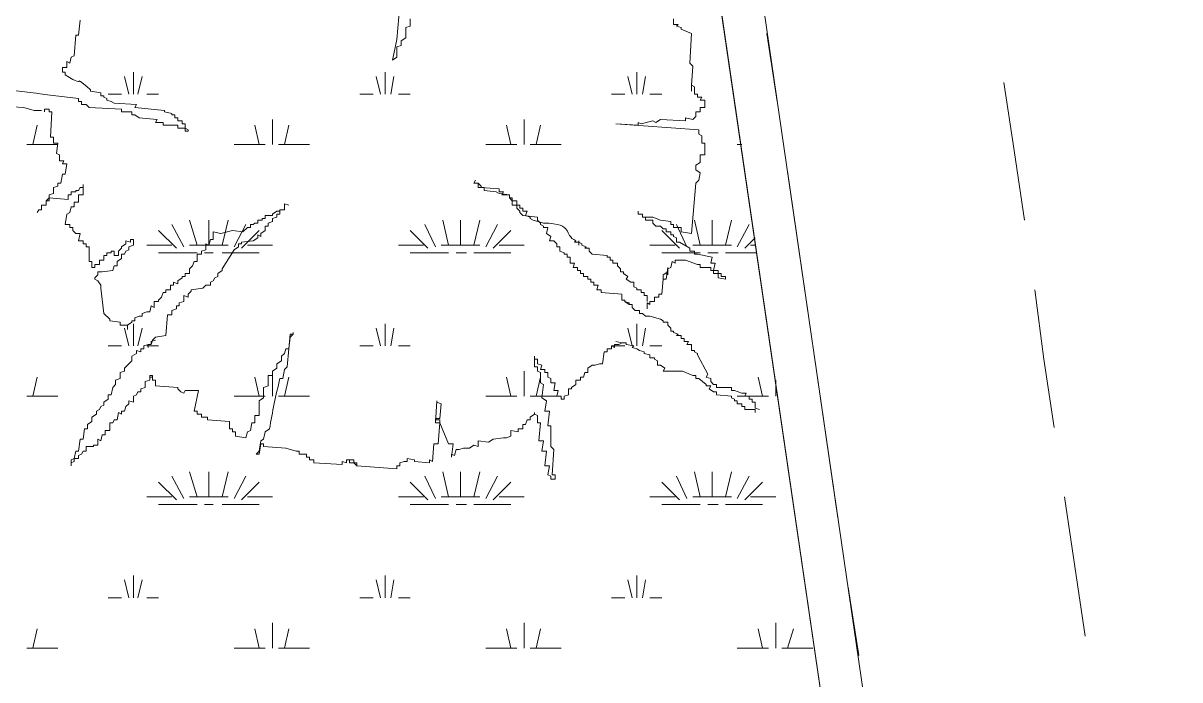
# Model space of a CAD drawing. Header units: millimetres. Extents: x 0 to 31017, y 0 to 21335.
# Drawn here: x 10993.6 to 11324.5, y 3765.3 to 3953.1 of the extents above; entities that cross this region are included whole.
import ezdxf
from ezdxf import colors
from ezdxf.entities.mleader import LeaderData, LeaderLine
from ezdxf.enums import TextEntityAlignment as Align
from ezdxf.math import Vec2, Vec3

# ---------------------------------------------------------------- set-up
doc = ezdxf.new("R2010")
doc.units = ezdxf.units.MM
doc.layers.add('PDF_幾何圖形', color=7, linetype='Continuous')
doc.styles.get("Standard").update_dxf_attribs({"font": 'arial.ttf'})

# ---------------------------------------------------------------- blocks, each defined once
blk = doc.blocks.new('建築底圖1140116')
at = {"layer": 'PDF_幾何圖形', "lineweight": 0}
for points in [[(1415.19, -25919.52), (2062.99, -25836.11), (2419.5, -25366.56), (1987.63, -22416.29), (1789.9, -22445.5), (1711.57, -21908.2), (1723.42, -21908.2), (1800.06, -22431.53), (1997.79, -22402.74), (2226.85, -23962.98), (2431.77, -25369.52), (2069.34, -25847.54), (1416.88, -25931.8)], [(2319.15, -24596.81), (2316.19, -24577.33)], [(2134.97, -24594.69), (2134.97, -24588.34)], [(2206.95, -24594.69), (2206.95, -24588.34)], [(2278.93, -24594.69), (2278.93, -24588.34)], [(2133.7, -24594.69), (2132.43, -24589.61)], [(2136.24, -24594.69), (2137.51, -24589.61)], [(2205.68, -24594.69), (2204.41, -24589.61)], [(2208.64, -24594.69), (2209.49, -24589.61)], [(2277.66, -24594.69), (2276.39, -24589.61)], [(2280.62, -24594.69), (2281.47, -24589.61)], [(2389.86, -24630.68), (2386.89, -24610.78), (2383.93, -24591.31)], [(2127.77, -24594.69), (2131.58, -24594.69)], [(2138.78, -24594.69), (2142.17, -24594.69)], [(2199.75, -24594.69), (2203.56, -24594.69)], [(2210.76, -24594.69), (2214.15, -24594.69)], [(2271.73, -24594.69), (2275.54, -24594.69)], [(2282.74, -24594.69), (2286.12, -24594.69)], [(2106.18, -24609.09), (2107.45, -24603.58)], [(2170.96, -24609.09), (2169.69, -24603.58)], [(2174.77, -24609.09), (2174.77, -24601.89)], [(2178.16, -24609.09), (2179.43, -24603.58)], [(2242.94, -24609.09), (2241.67, -24603.58)], [(2246.75, -24609.09), (2246.75, -24601.89)], [(2250.14, -24609.09), (2251.41, -24603.58)], [(2104.48, -24609.09), (2113.38, -24609.09)], [(2163.76, -24609.09), (2172.65, -24609.09)], [(2176.46, -24609.09), (2185.35, -24609.09)], [(2235.74, -24609.09), (2244.63, -24609.09)], [(2248.44, -24609.09), (2257.33, -24609.09)], [(2307.72, -24609.09), (2308.99, -24609.09)], [(2336.51, -24715.79), (2322.11, -24616.71)], [(2153.18, -24637.88), (2151.06, -24630.68)], [(2156.56, -24637.88), (2156.56, -24630.68)], [(2160.37, -24637.88), (2162.07, -24630.68)], [(2225.15, -24637.88), (2223.46, -24630.68)], [(2228.54, -24637.88), (2228.54, -24630.68)], [(2232.35, -24637.88), (2234.05, -24630.68)], [(2297.13, -24637.88), (2295.44, -24630.68)], [(2300.52, -24637.88), (2300.52, -24630.68)], [(2304.33, -24637.88), (2306.02, -24630.68)], [(2147.25, -24638.73), (2142.17, -24633.65)], [(2149.37, -24638.3), (2145.98, -24631.95)], [(2163.76, -24638.3), (2167.15, -24631.95)], [(2165.88, -24638.73), (2170.96, -24633.65)], [(2219.23, -24638.73), (2214.15, -24633.65)], [(2221.34, -24638.3), (2218.38, -24631.95)], [(2235.74, -24638.3), (2239.13, -24631.95)], [(2237.86, -24638.73), (2242.94, -24633.65)], [(2291.21, -24638.73), (2286.12, -24633.65)], [(2293.32, -24638.3), (2290.36, -24631.95)], [(2307.72, -24638.3), (2311.11, -24631.95)], [(2138.78, -24637.88), (2145.98, -24637.88)], [(2151.06, -24637.88), (2162.07, -24637.88)], [(2167.57, -24637.88), (2174.77, -24637.88)], [(2210.76, -24637.88), (2217.96, -24637.88)], [(2223.04, -24637.88), (2234.05, -24637.88)], [(2239.55, -24637.88), (2246.75, -24637.88)], [(2282.74, -24637.88), (2289.93, -24637.88)], [(2295.02, -24637.88), (2306.02, -24637.88)], [(2309.83, -24638.73), (2312.8, -24635.76)], [(2311.53, -24637.88), (2312.8, -24637.88)], [(2142.17, -24640), (2153.18, -24640)], [(2155.29, -24640), (2157.83, -24640)], [(2160.37, -24640), (2170.96, -24640)], [(2214.15, -24640), (2225.15, -24640)], [(2227.27, -24640), (2230.24, -24640)], [(2232.35, -24640), (2242.94, -24640)], [(2286.12, -24640), (2297.13, -24640)], [(2299.25, -24640), (2302.21, -24640)], [(2304.33, -24640), (2313.22, -24640)], [(2398.33, -24689.96), (2395.36, -24670.48), (2392.82, -24650.58)], [(2134.97, -24666.67), (2134.97, -24660.32)], [(2206.95, -24666.67), (2206.95, -24660.32)], [(2278.93, -24666.67), (2278.93, -24660.32)], [(2133.7, -24666.67), (2132.43, -24661.59)], [(2136.24, -24666.67), (2137.51, -24661.59)], [(2205.68, -24666.67), (2204.41, -24661.59)], [(2208.64, -24666.67), (2209.49, -24661.59)], [(2277.66, -24666.67), (2276.39, -24661.59)], [(2280.62, -24666.67), (2281.47, -24661.59)], [(2127.77, -24666.67), (2131.58, -24666.67)], [(2138.78, -24666.67), (2142.17, -24666.67)], [(2199.75, -24666.67), (2203.56, -24666.67)], [(2210.76, -24666.67), (2214.15, -24666.67)], [(2271.73, -24666.67), (2275.54, -24666.67)], [(2282.74, -24666.67), (2286.12, -24666.67)], [(2174.77, -24681.07), (2174.77, -24673.87)], [(2246.75, -24681.07), (2246.75, -24673.87)], [(2106.18, -24681.07), (2107.45, -24675.56)], [(2170.96, -24681.07), (2169.69, -24675.56)], [(2178.16, -24681.07), (2179.43, -24675.56)], [(2242.94, -24681.07), (2241.67, -24675.56)], [(2250.14, -24681.07), (2251.41, -24675.56)], [(2314.92, -24681.07), (2313.65, -24675.56)], [(2318.73, -24681.07), (2318.73, -24676.41)], [(2104.48, -24681.07), (2113.38, -24681.07)], [(2163.76, -24681.07), (2172.65, -24681.07)], [(2176.46, -24681.07), (2185.35, -24681.07)], [(2235.74, -24681.07), (2244.63, -24681.07)], [(2248.44, -24681.07), (2257.33, -24681.07)], [(2307.72, -24681.07), (2316.61, -24681.07)], [(2149.37, -24710.28), (2145.98, -24703.93)], [(2153.18, -24709.86), (2151.06, -24702.66)], [(2156.56, -24709.86), (2156.56, -24702.66)], [(2160.37, -24709.86), (2162.07, -24702.66)], [(2163.76, -24710.28), (2167.15, -24703.93)], [(2221.34, -24710.28), (2218.38, -24703.93)], [(2225.15, -24709.86), (2223.46, -24702.66)], [(2228.54, -24709.86), (2228.54, -24702.66)], [(2232.35, -24709.86), (2234.05, -24702.66)], [(2235.74, -24710.28), (2239.13, -24703.93)], [(2293.32, -24710.28), (2290.36, -24703.93)], [(2297.13, -24709.86), (2295.44, -24702.66)], [(2300.52, -24709.86), (2300.52, -24702.66)], [(2304.33, -24709.86), (2306.02, -24702.66)], [(2307.72, -24710.28), (2311.11, -24703.93)], [(2147.25, -24710.7), (2142.17, -24705.62)], [(2165.88, -24710.7), (2170.96, -24705.62)], [(2219.23, -24710.7), (2214.15, -24705.62)], [(2237.86, -24710.7), (2242.94, -24705.62)], [(2291.21, -24710.7), (2286.12, -24705.62)], [(2309.83, -24710.7), (2314.92, -24705.62)], [(2138.78, -24709.86), (2145.98, -24709.86)], [(2151.06, -24709.86), (2162.07, -24709.86)], [(2167.57, -24709.86), (2174.77, -24709.86)], [(2210.76, -24709.86), (2217.96, -24709.86)], [(2223.04, -24709.86), (2234.05, -24709.86)], [(2239.55, -24709.86), (2246.75, -24709.86)], [(2282.74, -24709.86), (2289.93, -24709.86)], [(2295.02, -24709.86), (2306.02, -24709.86)], [(2311.53, -24709.86), (2318.73, -24709.86)], [(2407.22, -24749.66), (2401.29, -24709.86)], [(2142.17, -24711.98), (2153.18, -24711.98)], [(2155.29, -24711.98), (2157.83, -24711.98)], [(2160.37, -24711.98), (2170.96, -24711.98)], [(2214.15, -24711.98), (2225.15, -24711.98)], [(2227.27, -24711.98), (2230.24, -24711.98)], [(2232.35, -24711.98), (2242.94, -24711.98)], [(2286.12, -24711.98), (2297.13, -24711.98)], [(2299.25, -24711.98), (2302.21, -24711.98)], [(2304.33, -24711.98), (2314.92, -24711.98)], [(2133.7, -24738.65), (2132.43, -24733.57)], [(2134.97, -24738.65), (2134.97, -24732.3)], [(2136.24, -24738.65), (2137.51, -24733.57)], [(2205.68, -24738.65), (2204.41, -24733.57)], [(2206.95, -24738.65), (2206.95, -24732.3)], [(2208.64, -24738.65), (2209.49, -24733.57)], [(2277.66, -24738.65), (2276.39, -24733.57)], [(2278.93, -24738.65), (2278.93, -24732.3)], [(2280.62, -24738.65), (2281.47, -24733.57)], [(2342.44, -24755.16), (2339.47, -24735.69)], [(2127.77, -24738.65), (2131.58, -24738.65)], [(2138.78, -24738.65), (2142.17, -24738.65)], [(2199.75, -24738.65), (2203.56, -24738.65)], [(2210.76, -24738.65), (2214.15, -24738.65)], [(2271.73, -24738.65), (2275.54, -24738.65)], [(2282.74, -24738.65), (2286.12, -24738.65)], [(2174.77, -24753.05), (2174.77, -24745.85)], [(2246.75, -24753.05), (2246.75, -24745.85)], [(2318.73, -24753.05), (2318.73, -24745.85)], [(2106.18, -24753.05), (2107.45, -24747.54)], [(2170.96, -24753.05), (2169.69, -24747.54)], [(2178.16, -24753.05), (2179.43, -24747.54)], [(2242.94, -24753.05), (2241.67, -24747.54)], [(2250.14, -24753.05), (2251.41, -24747.54)], [(2314.92, -24753.05), (2313.65, -24747.54)], [(2322.11, -24753.05), (2323.81, -24747.54)], [(2104.48, -24753.05), (2113.38, -24753.05)], [(2163.76, -24753.05), (2172.65, -24753.05)], [(2176.46, -24753.05), (2185.35, -24753.05)], [(2235.74, -24753.05), (2244.63, -24753.05)], [(2248.44, -24753.05), (2257.33, -24753.05)], [(2307.72, -24753.05), (2316.61, -24753.05)], [(2320.42, -24753.05), (2329.31, -24753.05)]]:
    blk.add_lwpolyline(points, dxfattribs=at)
blk.add_lwpolyline([(2126.08, -23358.36), (2088.82, -23358.36), (2088.82, -25158.67), (2389.01, -25158.67)], close=True, dxfattribs=at)
at = {"layer": 'PDF_幾何圖形', "lineweight": 13}
for points in [[(2289.51, -24573.1), (2289.51, -24574.79), (2290.78, -24574.79), (2290.36, -24575.22), (2291.63, -24575.64), (2291.63, -24576.06), (2294.59, -24577.33), (2294.17, -24585.8), (2295.02, -24586.65), (2294.59, -24592.15), (2295.44, -24592.58), (2295.44, -24594.69), (2296.29, -24594.69), (2296.29, -24595.54), (2297.56, -24595.54), (2297.13, -24596.39), (2298.4, -24596.39), (2298.4, -24598.5), (2297.13, -24598.5), (2297.13, -24599.77), (2295.86, -24599.77), (2295.86, -24601.04), (2295.02, -24601.89), (2292.9, -24601.47), (2292.9, -24602.31), (2285.7, -24601.89), (2284.43, -24602.74), (2283.58, -24602.31), (2280.2, -24603.16), (2279.35, -24602.74), (2279.35, -24603.58), (2273, -24603.16), (2296.71, -24604.85), (2296.71, -24606.12), (2297.56, -24606.55), (2297.56, -24608.66), (2298.4, -24608.66), (2298.4, -24612.05), (2297.13, -24612.05), (2297.13, -24614.17), (2295.86, -24615.02), (2295.86, -24616.29), (2297.13, -24617.13), (2296.71, -24619.25), (2295.86, -24620.1), (2294.59, -24634.49), (2291.63, -24634.07), (2291.63, -24632.8), (2289.51, -24632.8), (2289.51, -24631.95), (2288.66, -24631.95), (2288.66, -24631.11), (2285.7, -24630.68), (2283.58, -24629.83), (2280.62, -24629.83), (2280.62, -24628.99), (2279.35, -24628.99), (2280.62, -24628.99), (2280.62, -24629.83), (2281.47, -24629.83), (2281.47, -24630.68), (2283.58, -24630.68), (2283.58, -24631.53), (2284.43, -24632.38), (2285.7, -24632.38), (2286.55, -24633.22), (2287.39, -24633.22), (2287.39, -24634.07), (2288.66, -24634.07), (2288.66, -24634.92), (2289.51, -24634.92), (2289.51, -24635.34), (2290.36, -24635.76), (2290.36, -24637.03), (2291.21, -24637.03), (2294.17, -24638.73), (2294.17, -24639.57), (2295.44, -24639.57), (2295.44, -24640.42), (2296.29, -24640.42), (2300.52, -24641.27), (2300.1, -24642.96), (2301.37, -24642.96), (2300.94, -24645.08), (2300.1, -24645.08), (2300.1, -24644.23), (2297.13, -24644.23), (2297.13, -24643.38), (2296.29, -24643.38), (2292.9, -24642.11), (2289.93, -24642.11), (2289.93, -24642.96), (2289.09, -24642.54), (2288.66, -24644.23), (2287.82, -24644.65), (2287.82, -24645.5), (2286.55, -24646.35), (2286.55, -24647.62), (2286.12, -24651.85), (2285.28, -24651.85), (2285.28, -24652.7), (2284.01, -24652.7), (2284.01, -24653.97), (2282.74, -24653.97), (2282.74, -24654.82), (2281.89, -24654.39), (2281.89, -24656.09)], [(2211.18, -24569.29), (2210.34, -24579.03), (2209.06, -24584.95), (2210.34, -24584.11), (2210.34, -24581.14), (2211.61, -24580.72), (2211.61, -24579.45), (2212.88, -24578.6), (2212.88, -24575.64), (2214.15, -24575.22), (2214.15, -24573.1)], [(2115.49, -24589.19), (2115.49, -24588.34), (2114.65, -24588.34), (2114.65, -24587.07), (2115.92, -24587.07), (2115.92, -24585.38), (2116.76, -24585.8), (2117.19, -24584.11), (2118.03, -24583.68), (2118.46, -24577.76), (2119.3, -24577.76), (2119.73, -24573.52)], [(2319.15, -24596.81), (2316.19, -24577.33)], [(2108.72, -24599.35), (2106.6, -24599.35), (2103.64, -24598.5), (2097.29, -24598.08)], [(2294.59, -24591.73), (2294.59, -24592.15), (2294.59, -24591.73)], [(2294.59, -24592.15), (2294.59, -24593.85)], [(2336.51, -24715.79), (2322.11, -24616.71)], [(2120.57, -24620.52), (2120.57, -24621.37), (2120.57, -24620.52)], [(2232.78, -24619.25), (2232.35, -24620.1), (2232.78, -24619.25)], [(2107.45, -24628.56), (2107.87, -24627.72), (2107.45, -24628.56)], [(2179.43, -24626.45), (2178.16, -24626.02), (2178.16, -24627.72), (2176.89, -24627.72), (2176.89, -24628.14), (2176.89, -24627.72), (2178.16, -24627.72), (2178.16, -24626.02)], [(2252.25, -24631.53), (2249.29, -24630.68), (2248.44, -24630.26), (2248.44, -24629.83), (2247.17, -24629.41), (2247.59, -24628.14), (2246.32, -24628.14), (2246.32, -24627.29), (2245.48, -24627.29), (2245.48, -24626.45), (2244.63, -24626.45), (2244.63, -24627.29), (2245.48, -24628.14), (2245.48, -24628.56), (2246.32, -24629.41), (2250.56, -24629.83), (2250.56, -24630.68), (2251.41, -24631.53), (2251.41, -24631.95), (2252.25, -24632.38), (2252.25, -24632.8), (2253.52, -24632.8), (2253.1, -24634.49), (2254.37, -24635.34), (2253.95, -24636.61), (2255.22, -24636.61), (2256.06, -24637.46), (2256.06, -24638.3), (2256.91, -24638.3), (2256.91, -24639.57), (2258.18, -24640), (2258.18, -24640.42), (2259.03, -24640.42), (2259.03, -24641.27), (2259.87, -24641.27), (2259.87, -24642.96), (2261.14, -24642.96), (2260.72, -24644.23), (2261.99, -24644.23), (2261.99, -24645.08), (2262.84, -24645.08), (2262.84, -24645.92), (2263.68, -24645.92), (2263.68, -24646.77), (2264.95, -24646.77), (2264.95, -24647.62), (2265.8, -24647.62), (2265.8, -24648.46), (2266.65, -24648.46), (2266.65, -24649.31), (2267.92, -24649.31), (2267.49, -24650.58), (2268.76, -24650.58), (2268.76, -24651.43), (2274.69, -24651.85), (2274.69, -24653.55), (2275.54, -24653.55), (2275.54, -24653.97), (2276.81, -24654.39), (2276.81, -24654.82), (2277.66, -24654.82), (2277.66, -24655.66), (2278.5, -24656.51), (2279.77, -24656.51), (2279.77, -24657.36), (2280.62, -24657.36), (2281.47, -24658.2), (2282.74, -24658.2), (2285.7, -24659.05), (2286.55, -24659.47), (2286.55, -24659.9), (2287.82, -24659.9), (2287.82, -24660.74), (2288.66, -24661.59), (2288.66, -24662.44), (2289.51, -24662.44), (2289.51, -24662.86), (2290.78, -24663.28), (2290.36, -24663.71), (2291.63, -24663.71), (2291.63, -24664.55), (2292.48, -24664.55), (2292.48, -24665.4), (2293.75, -24665.4), (2293.32, -24666.25), (2294.59, -24666.25), (2294.59, -24667.94), (2295.44, -24667.94), (2295.44, -24668.36), (2296.29, -24668.79), (2296.29, -24669.21), (2299.25, -24674.72), (2298.83, -24675.56), (2300.1, -24675.99), (2300.1, -24676.83), (2300.94, -24677.68), (2301.79, -24677.68), (2301.79, -24678.53), (2306.02, -24678.53), (2306.02, -24679.37), (2306.87, -24679.37), (2308.99, -24680.22), (2310.26, -24680.22), (2309.83, -24681.07), (2311.11, -24681.07), (2311.11, -24681.91), (2311.95, -24681.91), (2311.95, -24682.76), (2312.8, -24682.76), (2312.8, -24684.45), (2314.07, -24684.88)], [(2279.35, -24628.14), (2279.35, -24628.99), (2279.35, -24628.14)], [(2281.89, -24653.97), (2281.89, -24652.28), (2281.04, -24652.28), (2281.04, -24651.43), (2280.2, -24651.43), (2280.2, -24650.58), (2278.93, -24650.58), (2278.93, -24650.16), (2278.08, -24649.73), (2278.08, -24648.46), (2277.23, -24648.46), (2275.96, -24647.62), (2276.39, -24646.77), (2275.12, -24645.92), (2275.12, -24645.5), (2274.27, -24645.5), (2274.27, -24644.65), (2273.42, -24643.81), (2273.42, -24642.96), (2272.15, -24642.96), (2272.15, -24642.11), (2271.31, -24642.11), (2271.31, -24641.27), (2270.46, -24641.27), (2270.46, -24640.84), (2266.22, -24640.42), (2265.38, -24639.57), (2265.38, -24638.73), (2264.11, -24638.73), (2264.53, -24638.3), (2263.26, -24637.88), (2263.26, -24637.46), (2262.41, -24637.03), (2261.14, -24637.03), (2261.57, -24636.61)], [(2262.41, -24637.88), (2262.41, -24636.61)], [(2287.82, -24646.35), (2287.82, -24644.23), (2287.39, -24647.62), (2286.55, -24647.62)], [(2275.54, -24653.97), (2276.81, -24654.82)], [(2133.28, -24662.01), (2133.28, -24660.74), (2133.28, -24661.59)], [(2180.7, -24662.86), (2180.7, -24663.28), (2180.7, -24662.86)], [(2139.2, -24667.09), (2139.2, -24666.25), (2140.05, -24666.25), (2140.05, -24665.4), (2141.32, -24664.98)], [(2274.69, -24665.82), (2273, -24665.4)], [(2139.63, -24675.56), (2140.47, -24675.56), (2139.63, -24675.56)], [(2156.14, -24687.84), (2156.14, -24686.99), (2156.14, -24687.84)], [(2250.56, -24686.57), (2249.71, -24686.15), (2249.71, -24685.72)], [(2198.9, -24700.97), (2198.06, -24700.12), (2198.06, -24699.27), (2196.79, -24699.27)], [(2342.44, -24755.16), (2339.47, -24735.69)]]:
    blk.add_lwpolyline(points, dxfattribs=at)
for points in [[(2080.35, -24590.88, 0.003426), (2119.3, -24595.96), (2119.3, -24596.81), (2120.15, -24596.81), (2120.15, -24597.66), (2121.42, -24597.66), (2122.27, -24598.5), (2131.58, -24598.93), (2131.58, -24599.77), (2134.55, -24599.77), (2134.55, -24600.62), (2135.39, -24600.62), (2136.66, -24601.47), (2141.74, -24601.89), (2141.32, -24602.74), (2143.44, -24602.74), (2143.44, -24603.58), (2147.67, -24603.58), (2147.67, -24604.43), (2149.79, -24604.43), (2149.79, -24605.28), (2150.64, -24605.28), (2150.64, -24604.85), (2149.79, -24604.43), (2149.79, -24603.16), (2148.94, -24603.16), (2148.94, -24602.31), (2147.67, -24602.31), (2147.67, -24601.47), (2146.82, -24601.47), (2146.82, -24600.62), (2145.98, -24600.62), (2145.98, -24600.2), (2143.86, -24599.77), (2143.86, -24599.35), (2135.39, -24598.5), (2135.82, -24597.66), (2129.47, -24597.23), (2128.62, -24596.81), (2127.35, -24596.39), (2127.35, -24595.96), (2126.5, -24595.54), (2126.5, -24595.12), (2125.65, -24595.12), (2125.65, -24594.27), (2122.69, -24593.85), (2122.69, -24593.42)], [(2312.8, -24685.72), (2312.8, -24684.88), (2309.83, -24684.88), (2309.83, -24684.03), (2308.99, -24684.03), (2308.99, -24683.18), (2307.72, -24683.18), (2307.72, -24682.34), (2306.87, -24682.34), (2306.87, -24681.91), (2306.02, -24681.49), (2306.02, -24681.07), (2301.79, -24680.64), (2301.79, -24679.8), (2300.94, -24679.8), (2299.67, -24678.95), (2300.1, -24678.1), (2298.83, -24678.1), (2298.83, -24677.68), (2296.71, -24675.99), (2295.86, -24675.99), (2295.86, -24675.14), (2295.02, -24675.14), (2292.05, -24673.87), (2286.55, -24673.87), (2286.97, -24673.02), (2285.7, -24672.18), (2284.85, -24672.18), (2284.85, -24670.91), (2284.01, -24670.48), (2284.01, -24670.06), (2282.74, -24670.06), (2282.74, -24669.21), (2281.04, -24668.79), (2281.04, -24668.36), (2279.77, -24667.94), (2278.93, -24667.52), (2277.66, -24667.09), (2278.08, -24666.67), (2275.96, -24666.25), (2275.96, -24665.82), (2274.69, -24665.82), (2273.85, -24666.25), (2272.58, -24666.25), (2272.58, -24667.09), (2271.73, -24666.67), (2271.73, -24667.52), (2270.46, -24667.52), (2270.46, -24668.36), (2269.61, -24668.36), (2269.19, -24671.75), (2268.34, -24671.75), (2267.07, -24672.18), (2266.22, -24672.18), (2264.95, -24673.02), (2264.95, -24674.29), (2264.11, -24674.29), (2263.68, -24675.56), (2262.84, -24675.56), (2262.84, -24676.41), (2261.57, -24676.41), (2261.57, -24677.68), (2260.3, -24678.53), (2260.3, -24678.95), (2259.45, -24678.95), (2259.45, -24680.64), (2258.18, -24681.07), (2258.18, -24681.91), (2257.33, -24681.91), (2257.33, -24681.07), (2256.06, -24681.07), (2256.49, -24679.37), (2255.22, -24679.37), (2255.64, -24677.26), (2254.37, -24677.26), (2254.37, -24675.99), (2253.52, -24675.56), (2253.52, -24674.29), (2252.68, -24674.29), (2252.68, -24673.45), (2251.41, -24673.45), (2251.83, -24672.18), (2250.56, -24671.75), (2250.56, -24670.48), (2249.71, -24670.48), (2249.71, -24669.63), (2249.71, -24672.6), (2250.56, -24672.6), (2250.56, -24673.87), (2251.41, -24674.29), (2251.41, -24677.26), (2252.25, -24677.68), (2251.83, -24681.49), (2253.1, -24682.34), (2252.68, -24685.3), (2253.95, -24685.3), (2253.52, -24689.53), (2254.37, -24689.53), (2254.37, -24695.46), (2255.22, -24696.31), (2254.79, -24703.51), (2255.64, -24703.51), (2255.64, -24704.78), (2254.37, -24704.78), (2254.37, -24703.93), (2253.52, -24703.51), (2253.95, -24700.97), (2252.68, -24700.97), (2253.1, -24696.73), (2251.83, -24696.73), (2252.25, -24693.77), (2250.98, -24693.77), (2251.41, -24688.69), (2250.56, -24688.69), (2250.56, -24686.57), (2249.71, -24686.15), (2248.44, -24686.99), (2248.44, -24687.84), (2247.59, -24687.84), (2247.17, -24689.11), (2246.32, -24689.11), (2246.32, -24690.38), (2245.05, -24690.38), (2245.05, -24691.23), (2242.94, -24690.81), (2242.94, -24692.5), (2241.67, -24692.92), (2240.82, -24692.92), (2237.86, -24693.35), (2236.59, -24694.19), (2233.62, -24693.77), (2233.62, -24695.46), (2232.35, -24695.04), (2231.08, -24695.89), (2229.39, -24695.89), (2228.12, -24696.31), (2227.27, -24696.31), (2226.85, -24698), (2226, -24697.58), (2226, -24698.43), (2226.42, -24694.62), (2225.15, -24694.62), (2222.61, -24688.69), (2222.19, -24694.62), (2220.92, -24694.62), (2220.5, -24699.7), (2219.65, -24699.27), (2219.65, -24700.12), (2215.42, -24699.7), (2215.42, -24699.27), (2213.3, -24698.85), (2213.3, -24699.7), (2212.45, -24699.7), (2211.18, -24700.12), (2211.18, -24700.97), (2210.34, -24700.97), (2210.34, -24701.81), (2198.9, -24700.97), (2198.9, -24700.12), (2196.79, -24700.12), (2196.79, -24699.27), (2195.94, -24699.27), (2195.94, -24700.12), (2194.67, -24699.7), (2194.67, -24700.54), (2186.62, -24700.12), (2186.62, -24699.27), (2185.35, -24699.27), (2185.35, -24698.43), (2184.51, -24698.43), (2184.51, -24697.58), (2182.39, -24697.58), (2182.39, -24696.73), (2181.54, -24696.73), (2178.58, -24695.89), (2172.23, -24695.46), (2172.23, -24694.62), (2171.38, -24694.62), (2170.96, -24697.58), (2170.11, -24697.58), (2170.96, -24696.73), (2171.38, -24693.77), (2172.23, -24693.35), (2172.65, -24691.23), (2173.92, -24690.38, -0.020057), (2176.89, -24675.99), (2177.73, -24675.99), (2178.16, -24673.45), (2179, -24672.6), (2179.43, -24667.52), (2178.58, -24667.52), (2178.16, -24668.79), (2177.31, -24669.63), (2177.31, -24670.91), (2176.04, -24671.75), (2176.04, -24673.02), (2174.77, -24673.87), (2174.77, -24675.14), (2173.5, -24675.14), (2173.5, -24678.1), (2172.23, -24678.53), (2172.23, -24681.49), (2170.96, -24682.34), (2170.96, -24686.57), (2169.69, -24686.57), (2169.69, -24688.69), (2168.84, -24688.69), (2168.42, -24690.81), (2167.57, -24691.23), (2167.15, -24692.92), (2164.18, -24692.5), (2164.18, -24691.23), (2163.34, -24691.23), (2163.34, -24690.38), (2162.49, -24690.38), (2162.49, -24688.26), (2156.14, -24687.84), (2156.14, -24686.99), (2154.45, -24686.99), (2154.45, -24686.15), (2153.18, -24686.15), (2153.18, -24685.3), (2152.33, -24685.3), (2153.6, -24679.37), (2149.79, -24679.37), (2149.37, -24680.22), (2148.52, -24679.8), (2147.67, -24678.95), (2147.67, -24678.53), (2141.32, -24678.1), (2141.32, -24676.41), (2140.47, -24676.41), (2140.47, -24675.14), (2139.63, -24675.14), (2139.63, -24676.41), (2138.36, -24676.83), (2138.36, -24678.53), (2137.09, -24678.95), (2137.09, -24679.8), (2136.24, -24679.8), (2135.82, -24680.64), (2134.97, -24681.07), (2134.97, -24682.76), (2133.7, -24682.34), (2133.7, -24683.18), (2132.85, -24684.03), (2132.43, -24685.3), (2131.58, -24685.3), (2131.58, -24686.15), (2130.74, -24685.72), (2130.31, -24687.84), (2129.47, -24687.84), (2129.04, -24688.69), (2128.2, -24688.69), (2128.2, -24690.81), (2126.92, -24690.81), (2126.92, -24692.08), (2126.08, -24692.08), (2125.65, -24693.77), (2124.81, -24693.35), (2124.81, -24695.04), (2123.54, -24695.04), (2123.54, -24695.46), (2121.42, -24695.46), (2121.42, -24696.73), (2120.57, -24696.73), (2120.15, -24697.58), (2119.3, -24698), (2119.3, -24698.85), (2118.03, -24698.85), (2118.46, -24696.73), (2119.3, -24696.73), (2119.73, -24693.35), (2120.57, -24693.35), (2121, -24690.38), (2121.84, -24690.38), (2121.84, -24689.11), (2123.11, -24688.26), (2123.11, -24686.99), (2124.38, -24686.15), (2124.38, -24685.3), (2125.23, -24684.88), (2125.65, -24684.03), (2126.5, -24683.61), (2126.5, -24682.76), (2127.77, -24681.91), (2127.77, -24680.64), (2128.62, -24680.64), (2129.04, -24678.53), (2129.89, -24677.68), (2129.89, -24676.41), (2131.16, -24675.99), (2131.16, -24674.29), (2132.43, -24673.87), (2132.43, -24673.02), (2134.55, -24670.91), (2134.55, -24669.63), (2135.82, -24668.79), (2135.82, -24667.94), (2137.09, -24668.36), (2137.09, -24667.52), (2137.93, -24667.52), (2137.93, -24666.67), (2139.2, -24666.25), (2140.05, -24666.25), (2140.47, -24664.98), (2141.32, -24664.13), (2144.28, -24663.71), (2144.71, -24657.78), (2145.98, -24657.78), (2145.98, -24656.51), (2147.25, -24656.09), (2147.25, -24655.24), (2148.09, -24655.24), (2148.09, -24654.39), (2149.37, -24653.97), (2149.37, -24652.28), (2150.64, -24652.7), (2150.64, -24651.85), (2151.48, -24651.01), (2151.48, -24650.58), (2154.87, -24650.16), (2155.72, -24649.31), (2156.99, -24649.31), (2156.99, -24648.46), (2157.83, -24648.04), (2158.26, -24647.19), (2159.1, -24646.77), (2159.1, -24645.92), (2160.37, -24645.08), (2160.37, -24644.65), (2163.76, -24639.15), (2165.03, -24638.3), (2165.03, -24637.46), (2165.88, -24637.46), (2165.88, -24637.03), (2169.26, -24636.61), (2170.54, -24635.76), (2170.54, -24634.92), (2171.38, -24635.34), (2171.38, -24634.49), (2172.65, -24633.65), (2172.65, -24632.38), (2173.5, -24632.38), (2173.5, -24631.53), (2174.77, -24631.11), (2174.77, -24630.26), (2176.04, -24629.83), (2176.04, -24628.99), (2176.89, -24628.99), (2176.89, -24628.14), (2176.04, -24628.14), (2174.77, -24628.99), (2174.77, -24629.41), (2172.65, -24629.41), (2172.65, -24630.26), (2171.81, -24630.26), (2171.81, -24630.68), (2170.54, -24630.68), (2170.54, -24631.53), (2169.69, -24631.53), (2169.26, -24631.95), (2168.42, -24631.95), (2168.42, -24632.8), (2167.57, -24632.8), (2166.3, -24634.07), (2163.34, -24633.65), (2159.95, -24634.49), (2157.83, -24634.07), (2157.83, -24636.19), (2156.99, -24636.19), (2156.56, -24637.88), (2155.72, -24637.46), (2155.72, -24639.15), (2154.45, -24639.57), (2154.45, -24640.42), (2153.18, -24640.42), (2153.18, -24642.54), (2152.33, -24642.54), (2151.91, -24643.81), (2151.06, -24644.65), (2151.06, -24645.92), (2149.79, -24645.92), (2149.79, -24646.77), (2148.94, -24646.77), (2148.94, -24647.19), (2147.67, -24648.04), (2147.67, -24648.89), (2146.4, -24648.46), (2146.4, -24649.31), (2145.55, -24649.31), (2145.55, -24650.58), (2144.28, -24650.58), (2144.28, -24651.43), (2143.44, -24651.43), (2143.01, -24652.7), (2142.17, -24653.55), (2142.17, -24653.97), (2140.9, -24653.97), (2140.9, -24655.66), (2140.05, -24655.24), (2139.63, -24656.93), (2138.78, -24656.93), (2137.51, -24657.36), (2137.51, -24658.2), (2136.66, -24658.2), (2135.39, -24658.63), (2135.39, -24659.47), (2134.55, -24659.47), (2134.55, -24659.9), (2133.28, -24660.74), (2131.16, -24660.74), (2131.16, -24659.9), (2128.2, -24659.47), (2128.2, -24659.05), (2126.5, -24657.36), (2125.65, -24650.16), (2125.65, -24649.31), (2124.81, -24648.04), (2123.96, -24647.62), (2123.96, -24647.19), (2124.81, -24646.35), (2124.81, -24645.5), (2126.08, -24645.5), (2129.04, -24645.08), (2129.47, -24643.81), (2130.31, -24643.81), (2130.31, -24642.54), (2131.58, -24641.69), (2131.58, -24640.42), (2132.43, -24640.42), (2132.85, -24639.57), (2133.7, -24639.15), (2133.7, -24638.3), (2134.97, -24637.88), (2134.97, -24636.19), (2134.12, -24636.19), (2134.12, -24637.03), (2132.85, -24636.61), (2132.85, -24637.46), (2131.58, -24638.3), (2131.58, -24638.73), (2130.74, -24639.57), (2130.74, -24640.84), (2129.47, -24640.84), (2129.47, -24639.57), (2128.62, -24639.57), (2128.62, -24640), (2127.35, -24640), (2127.35, -24640.84), (2126.5, -24640.84), (2126.5, -24642.11), (2125.23, -24642.11), (2125.23, -24643.38), (2123.96, -24643.38), (2123.96, -24644.23), (2123.11, -24644.23), (2123.11, -24642.54), (2122.27, -24642.54), (2122.27, -24638.3), (2121.42, -24638.3), (2121.42, -24637.46), (2120.57, -24637.46), (2120.57, -24636.61), (2119.3, -24636.61), (2119.73, -24634.49), (2118.46, -24634.49), (2117.61, -24633.65), (2117.61, -24632.8), (2116.76, -24632.8), (2116.76, -24631.95), (2115.49, -24631.95), (2115.92, -24628.99), (2116.76, -24628.56), (2117.19, -24626.87), (2118.03, -24626.87), (2118.03, -24625.6), (2119.3, -24625.6), (2119.3, -24623.48), (2120.57, -24623.48), (2120.57, -24621.37), (2119.73, -24621.37), (2119.3, -24622.21), (2118.46, -24622.21), (2118.46, -24622.64), (2117.19, -24622.64), (2117.19, -24623.48), (2116.34, -24623.48), (2116.34, -24624.75), (2110.84, -24624.33), (2110.84, -24623.48), (2112.11, -24623.06), (2112.11, -24621.37), (2113.38, -24620.94), (2113.38, -24620.1), (2114.22, -24620.1), (2114.65, -24617.56), (2115.49, -24617.56), (2115.92, -24614.59), (2114.65, -24614.59), (2115.07, -24613.75), (2113.8, -24613.75), (2113.8, -24612.05), (2112.95, -24611.63), (2113.38, -24608.66), (2112.11, -24608.66), (2112.11, -24606.97), (2111.26, -24606.97), (2111.68, -24599.77), (2110.84, -24599.77), (2110.84, -24598.93), (2109.57, -24598.93), (2109.57, -24599.77)]]:
    blk.add_lwpolyline(points, format="xyb", dxfattribs=at)
for points in [[(2244.63, -24625.18), (2243.36, -24625.18), (2243.36, -24624.33), (2242.51, -24624.33), (2242.51, -24623.48), (2240.4, -24623.48), (2240.82, -24622.64), (2239.55, -24622.64), (2239.55, -24621.79), (2234.47, -24621.37), (2234.47, -24620.94), (2233.62, -24620.1), (2232.35, -24620.1), (2233.62, -24620.1), (2233.62, -24621.37), (2235.32, -24621.37), (2235.32, -24622.21), (2238.7, -24622.64), (2239.55, -24623.06), (2242.51, -24623.48), (2242.51, -24624.33), (2243.36, -24625.18), (2243.36, -24626.45), (2244.63, -24626.45)], [(2109.99, -24625.18), (2109.99, -24626.45), (2108.72, -24626.45), (2108.72, -24627.72), (2107.87, -24627.72), (2108.72, -24627.72), (2108.72, -24626.45), (2109.99, -24626.45), (2109.99, -24625.18), (2110.84, -24625.18), (2110.84, -24624.33)], [(2302.21, -24645.08), (2302.21, -24645.92), (2303.06, -24645.92), (2303.06, -24646.77), (2304.33, -24646.77), (2304.33, -24647.62), (2302.21, -24647.19), (2302.21, -24645.92), (2300.94, -24645.92), (2300.94, -24645.08)], [(2179.85, -24664.13), (2180.7, -24663.28), (2179.85, -24663.28), (2179.43, -24667.52)], [(2222.61, -24687.84), (2221.34, -24687.84), (2221.34, -24687.42), (2222.61, -24687.42), (2223.04, -24683.18), (2221.77, -24682.76), (2221.77, -24682.34), (2221.34, -24688.69), (2222.61, -24688.69)], [(2118.03, -24699.7), (2117.19, -24700.12), (2117.19, -24700.97), (2117.19, -24699.27), (2118.03, -24698.85)]]:
    blk.add_lwpolyline(points, close=True, dxfattribs=at)
for points in [[(2122.69, -24593.42), (2116.14, -24587.96), (2122.9, -24593.7), (2115.49, -24589.19)], [(2261.57, -24636.61), (2257.69, -24634.87), (2261.39, -24631.76), (2252.25, -24631.53)]]:
    blk.add_open_spline(points, degree=3, dxfattribs=at)
blk = doc.blocks.new('_DetailCallout')
at = {"color": 0, "linetype": 'ByBlock', "lineweight": -2, "transparency": 16777216}
blk.add_line((8, 0), (-8, 0), dxfattribs=at)
blk.add_circle((0, 0), 8, dxfattribs=at)
at = {"color": 0, "transparency": 16777216}
for tag, p in [('視圖號碼', (0, 1)), ('圖紙號碼', (0, -6))]:
    blk.add_attdef(tag, text='', height=3, dxfattribs=at).set_placement(p, align=Align.CENTER)

msp = doc.modelspace()

# ---------------------------------------------------------------- block references
at = {"color": 2}
msp.add_blockref('建築底圖1140116', (8890.21, 28527.44), dxfattribs=at)

# ---------------------------------------------------------------- leaders
at = {"color": 175, "true_color": 0x4554a5}
ml = msp.add_multileader_block('Standard', dxfattribs=at)
ml.set_content('_DetailCallout', color=(69, 84, 165), scale=15)
ml.set_attribute('視圖號碼', '冷藏庫', width=0)
ml.set_attribute('圖紙號碼', 'A機', width=0)
ml.set_leader_properties()
ml.build(insert=Vec2(0, 0))
ml.multileader.update_dxf_attribs({"leader_type": 0})
ctx = ml.context
ctx.base_point, ctx.plane_origin = Vec3(13190.86, 19361.87), Vec3(13310.86, 19361.87)
notes = []
notes.append((ctx, [(0, (0, 0, 0), (0, 0), (1, 0), 1, [])]))
ctx.block.insert = Vec3(13310.86, 19361.87)
at = {"color": 251, "true_color": 0x636466}
ml = msp.add_multileader_block('Standard', dxfattribs=at)
ml.set_content('_DetailCallout', color=(99, 100, 102), scale=15)
ml.set_attribute('視圖號碼', '急速庫', width=0)
ml.set_attribute('圖紙號碼', 'B', width=0)
ml.set_leader_properties()
ml.build(insert=Vec2(0, 0))
ml.multileader.update_dxf_attribs({"leader_type": 0})
ctx = ml.context
ctx.base_point, ctx.plane_origin = Vec3(11503.79, 17825.66), Vec3(11623.79, 17825.66)
notes.append((ctx, [(0, (0, 0, 0), (0, 0), (1, 0), 1, [])]))
ctx.block.insert = Vec3(11623.79, 17825.66)
ml = msp.add_multileader_block('Standard', dxfattribs=at)
ml.set_content('_DetailCallout', color=(99, 100, 102), scale=15)
ml.set_attribute('視圖號碼', '急速庫', width=0)
ml.set_attribute('圖紙號碼', 'A-2', width=0)
ml.set_leader_properties()
ml.build(insert=Vec2(0, 0))
ml.multileader.update_dxf_attribs({"leader_type": 0})
ctx = ml.context
ctx.base_point, ctx.plane_origin = Vec3(11835.98, 17825.66), Vec3(11955.98, 17825.66)
notes.append((ctx, [(0, (0, 0, 0), (0, 0), (1, 0), 1, [])]))
ctx.block.insert = Vec3(11955.98, 17825.66)
ml = msp.add_multileader_block('Standard', dxfattribs=at)
ml.set_content('_DetailCallout', color=(99, 100, 102), scale=15)
ml.set_attribute('視圖號碼', '急速庫', width=0)
ml.set_attribute('圖紙號碼', 'A-1', width=0)
ml.set_leader_properties()
ml.build(insert=Vec2(0, 0))
ml.multileader.update_dxf_attribs({"leader_type": 0})
ctx = ml.context
ctx.base_point, ctx.plane_origin = Vec3(12173.04, 17825.66), Vec3(12293.04, 17825.66)
notes.append((ctx, [(0, (0, 0, 0), (0, 0), (1, 0), 1, [])]))
ctx.block.insert = Vec3(12293.04, 17825.66)
at = {"color": 175, "true_color": 0x4554a5}
ml = msp.add_multileader_block('Standard', dxfattribs=at)
ml.set_content('_DetailCallout', color=(69, 84, 165), scale=15)
ml.set_attribute('視圖號碼', '急速庫', width=0)
ml.set_attribute('圖紙號碼', 'B機', width=0)
ml.set_leader_properties()
ml.build(insert=Vec2(0, 0))
ml.multileader.update_dxf_attribs({"leader_type": 0})
ctx = ml.context
ctx.base_point, ctx.plane_origin = Vec3(10848.71, 17628.06), Vec3(10968.71, 17628.06)
notes.append((ctx, [(0, (0, 0, 0), (0, 0), (1, 0), 1, [])]))
ctx.block.insert = Vec3(10968.71, 17628.06)
ml = msp.add_multileader_block('Standard', dxfattribs=at)
ml.set_content('_DetailCallout', color=(69, 84, 165), scale=15)
ml.set_attribute('視圖號碼', '急速庫', width=0)
ml.set_attribute('圖紙號碼', 'A機', width=0)
ml.set_leader_properties()
ml.build(insert=Vec2(0, 0))
ml.multileader.update_dxf_attribs({"leader_type": 0})
ctx = ml.context
ctx.base_point, ctx.plane_origin = Vec3(10848.71, 17335.06), Vec3(10968.71, 17335.06)
notes.append((ctx, [(0, (0, 0, 0), (0, 0), (1, 0), 1, [])]))
ctx.block.insert = Vec3(10968.71, 17335.06)
at = {"color": 251, "true_color": 0x636466}
ml = msp.add_multileader_block('Standard', dxfattribs=at)
ml.set_content('_DetailCallout', color=(99, 100, 102), scale=15)
ml.set_attribute('視圖號碼', '半成品', width=0)
ml.set_attribute('圖紙號碼', 'B', width=0)
ml.set_leader_properties()
ml.build(insert=Vec2(0, 0))
ml.multileader.update_dxf_attribs({"leader_type": 0})
ctx = ml.context
ctx.base_point, ctx.plane_origin = Vec3(11496.44, 16648.92), Vec3(11616.44, 16648.92)
notes.append((ctx, [(0, (0, 0, 0), (0, 0), (1, 0), 1, [])]))
ctx.block.insert = Vec3(11616.44, 16648.92)
ml = msp.add_multileader_block('Standard', dxfattribs=at)
ml.set_content('_DetailCallout', color=(99, 100, 102), scale=15)
ml.set_attribute('視圖號碼', '半成品', width=0)
ml.set_attribute('圖紙號碼', 'A-2', width=0)
ml.set_leader_properties()
ml.build(insert=Vec2(0, 0))
ml.multileader.update_dxf_attribs({"leader_type": 0})
ctx = ml.context
ctx.base_point, ctx.plane_origin = Vec3(11828.64, 16648.92), Vec3(11948.64, 16648.92)
notes.append((ctx, [(0, (0, 0, 0), (0, 0), (1, 0), 1, [])]))
ctx.block.insert = Vec3(11948.64, 16648.92)
ml = msp.add_multileader_block('Standard', dxfattribs=at)
ml.set_content('_DetailCallout', color=(99, 100, 102), scale=15)
ml.set_attribute('視圖號碼', '半成品', width=0)
ml.set_attribute('圖紙號碼', 'A-1', width=0)
ml.set_leader_properties()
ml.build(insert=Vec2(0, 0))
ml.multileader.update_dxf_attribs({"leader_type": 0})
ctx = ml.context
ctx.base_point, ctx.plane_origin = Vec3(12165.69, 16648.92), Vec3(12285.69, 16648.92)
notes.append((ctx, [(0, (0, 0, 0), (0, 0), (1, 0), 1, [])]))
ctx.block.insert = Vec3(12285.69, 16648.92)
ml = msp.add_multileader_block('Standard', dxfattribs=at)
ml.set_content('_DetailCallout', color=(99, 100, 102), scale=15)
ml.set_attribute('視圖號碼', '急速庫', width=0)
ml.set_attribute('圖紙號碼', 'A機', width=0)
ml.set_leader_properties()
ml.build(insert=Vec2(0, 0))
ml.multileader.update_dxf_attribs({"leader_type": 0})
ctx = ml.context
ctx.base_point, ctx.plane_origin = Vec3(10926.37, 16519.78), Vec3(11046.37, 16519.78)
notes.append((ctx, [(0, (0, 0, 0), (0, 0), (1, 0), 1, [])]))
ctx.block.insert = Vec3(11046.37, 16519.78)
ml = msp.add_multileader_block('Standard', dxfattribs=at)
ml.set_content('_DetailCallout', color=(99, 100, 102), scale=15)
ml.set_attribute('視圖號碼', '急速庫', width=0)
ml.set_attribute('圖紙號碼', 'B機', width=0)
ml.set_leader_properties()
ml.build(insert=Vec2(0, 0))
ml.multileader.update_dxf_attribs({"leader_type": 0})
ctx = ml.context
ctx.base_point, ctx.plane_origin = Vec3(10996.37, 16154.25), Vec3(11116.37, 16154.25)
notes.append((ctx, [(0, (0, 0, 0), (0, 0), (1, 0), 1, [])]))
ctx.block.insert = Vec3(11116.37, 16154.25)
at = {"color": 54}
ml = msp.add_multileader_block('Standard', dxfattribs=at)
ml.set_content('_DetailCallout', color=54, scale=15)
ml.set_attribute('視圖號碼', '冷藏庫', width=0)
ml.set_attribute('圖紙號碼', 'A機', width=0)
ml.set_leader_properties()
ml.build(insert=Vec2(0, 0))
ml.multileader.update_dxf_attribs({"leader_type": 0})
ctx = ml.context
ctx.base_point, ctx.plane_origin = Vec3(29838.44, 5795.86), Vec3(29958.44, 5795.86)
notes.append((ctx, [(0, (0, 0, 0), (0, 0), (1, 0), 1, [])]))
ctx.block.insert = Vec3(29958.44, 5795.86)
at = {"color": 230}
ml = msp.add_multileader_block('Standard', dxfattribs=at)
ml.set_content('_DetailCallout', color=230, scale=15)
ml.set_attribute('視圖號碼', '冷藏庫', width=0)
ml.set_attribute('圖紙號碼', 'A機', width=0)
ml.set_leader_properties()
ml.build(insert=Vec2(0, 0))
ml.multileader.update_dxf_attribs({"leader_type": 0})
ctx = ml.context
ctx.base_point, ctx.plane_origin = Vec3(29234.45, 5540.76), Vec3(29354.45, 5540.76)
notes.append((ctx, [(0, (0, 0, 0), (0, 0), (1, 0), 1, [])]))
ctx.block.insert = Vec3(29354.45, 5540.76)
at = {"color": 30}
ml = msp.add_multileader_block('Standard', dxfattribs=at)
ml.set_content('_DetailCallout', color=30, scale=15)
ml.set_attribute('視圖號碼', '冷藏庫', width=0)
ml.set_attribute('圖紙號碼', 'A', width=0)
ml.set_leader_properties()
ml.build(insert=Vec2(0, 0))
ml.multileader.update_dxf_attribs({"leader_type": 0})
ctx = ml.context
ctx.base_point, ctx.plane_origin = Vec3(29710.71, 5353.36), Vec3(29830.71, 5353.36)
notes.append((ctx, [(0, (0, 0, 0), (0, 0), (1, 0), 1, [])]))
ctx.block.insert = Vec3(29830.71, 5353.36)
ml = msp.add_multileader_block('Standard', dxfattribs=at)
ml.set_content('_DetailCallout', color=30, scale=15)
ml.set_attribute('視圖號碼', '急速庫', width=0)
ml.set_attribute('圖紙號碼', 'B', width=0)
ml.set_leader_properties()
ml.build(insert=Vec2(0, 0))
ml.multileader.update_dxf_attribs({"leader_type": 0})
ctx = ml.context
ctx.base_point, ctx.plane_origin = Vec3(27687.37, 4294.55), Vec3(27807.37, 4294.55)
notes.append((ctx, [(0, (0, 0, 0), (0, 0), (1, 0), 1, [])]))
ctx.block.insert = Vec3(27807.37, 4294.55)
ml = msp.add_multileader_block('Standard', dxfattribs=at)
ml.set_content('_DetailCallout', color=30, scale=15)
ml.set_attribute('視圖號碼', '急速庫', width=0)
ml.set_attribute('圖紙號碼', 'A-2', width=0)
ml.set_leader_properties()
ml.build(insert=Vec2(0, 0))
ml.multileader.update_dxf_attribs({"leader_type": 0})
ctx = ml.context
ctx.base_point, ctx.plane_origin = Vec3(28019.57, 4294.55), Vec3(28139.57, 4294.55)
notes.append((ctx, [(0, (0, 0, 0), (0, 0), (1, 0), 1, [])]))
ctx.block.insert = Vec3(28139.57, 4294.55)
ml = msp.add_multileader_block('Standard', dxfattribs=at)
ml.set_content('_DetailCallout', color=30, scale=15)
ml.set_attribute('視圖號碼', '急速庫', width=0)
ml.set_attribute('圖紙號碼', 'A-1', width=0)
ml.set_leader_properties()
ml.build(insert=Vec2(0, 0))
ml.multileader.update_dxf_attribs({"leader_type": 0})
ctx = ml.context
ctx.base_point, ctx.plane_origin = Vec3(28356.63, 4294.55), Vec3(28476.63, 4294.55)
notes.append((ctx, [(0, (0, 0, 0), (0, 0), (1, 0), 1, [])]))
ctx.block.insert = Vec3(28476.63, 4294.55)
at = {"color": 230}
ml = msp.add_multileader_block('Standard', dxfattribs=at)
ml.set_content('_DetailCallout', color=230, scale=15)
ml.set_attribute('視圖號碼', '急速庫', width=0)
ml.set_attribute('圖紙號碼', 'B機', width=0)
ml.set_leader_properties()
ml.build(insert=Vec2(0, 0))
ml.multileader.update_dxf_attribs({"leader_type": 0})
ctx = ml.context
ctx.base_point, ctx.plane_origin = Vec3(27021.05, 4196.21), Vec3(27141.05, 4196.21)
notes.append((ctx, [(0, (0, 0, 0), (0, 0), (1, 0), 1, [])]))
ctx.block.insert = Vec3(27141.05, 4196.21)
ml = msp.add_multileader_block('Standard', dxfattribs=at)
ml.set_content('_DetailCallout', color=230, scale=15)
ml.set_attribute('視圖號碼', '半成品', width=0)
ml.set_attribute('圖紙號碼', 'B機', width=0)
ml.set_leader_properties()
ml.build(insert=Vec2(0, 0))
ml.multileader.update_dxf_attribs({"leader_type": 0})
ctx = ml.context
ctx.base_point, ctx.plane_origin = Vec3(26744.98, 4196.21), Vec3(26864.98, 4196.21)
notes.append((ctx, [(0, (0, 0, 0), (0, 0), (1, 0), 1, [])]))
ctx.block.insert = Vec3(26864.98, 4196.21)
ml = msp.add_multileader_block('Standard', dxfattribs=at)
ml.set_content('_DetailCallout', color=230, scale=15)
ml.set_attribute('視圖號碼', '急速庫', width=0)
ml.set_attribute('圖紙號碼', 'A機', width=0)
ml.set_leader_properties()
ml.build(insert=Vec2(0, 0))
ml.multileader.update_dxf_attribs({"leader_type": 0})
ctx = ml.context
ctx.base_point, ctx.plane_origin = Vec3(27021.05, 3903.21), Vec3(27141.05, 3903.21)
notes.append((ctx, [(0, (0, 0, 0), (0, 0), (1, 0), 1, [])]))
ctx.block.insert = Vec3(27141.05, 3903.21)
ml = msp.add_multileader_block('Standard', dxfattribs=at)
ml.set_content('_DetailCallout', color=230, scale=15)
ml.set_attribute('視圖號碼', '半成品', width=0)
ml.set_attribute('圖紙號碼', 'A機', width=0)
ml.set_leader_properties()
ml.build(insert=Vec2(0, 0))
ml.multileader.update_dxf_attribs({"leader_type": 0})
ctx = ml.context
ctx.base_point, ctx.plane_origin = Vec3(26744.98, 3903.21), Vec3(26864.98, 3903.21)
notes.append((ctx, [(0, (0, 0, 0), (0, 0), (1, 0), 1, [])]))
ctx.block.insert = Vec3(26864.98, 3903.21)
for ctx, leaders in notes:
    for number, flags, end, landing, length, lines in leaders:
        leader = LeaderData()
        leader.index, (leader.has_last_leader_line, leader.has_dogleg_vector, leader.attachment_direction) = number, flags
        leader.last_leader_point, leader.dogleg_vector, leader.dogleg_length = Vec3(end), Vec3(landing), length
        for number, points, colour, breaks in lines:
            line = LeaderLine()
            line.index, line.vertices, line.color, line.breaks = number, Vec3.list(points), colors.encode_raw_color(colour), breaks
            leader.lines.append(line)
        ctx.leaders.append(leader)

doc.saveas('drawing.dxf')
